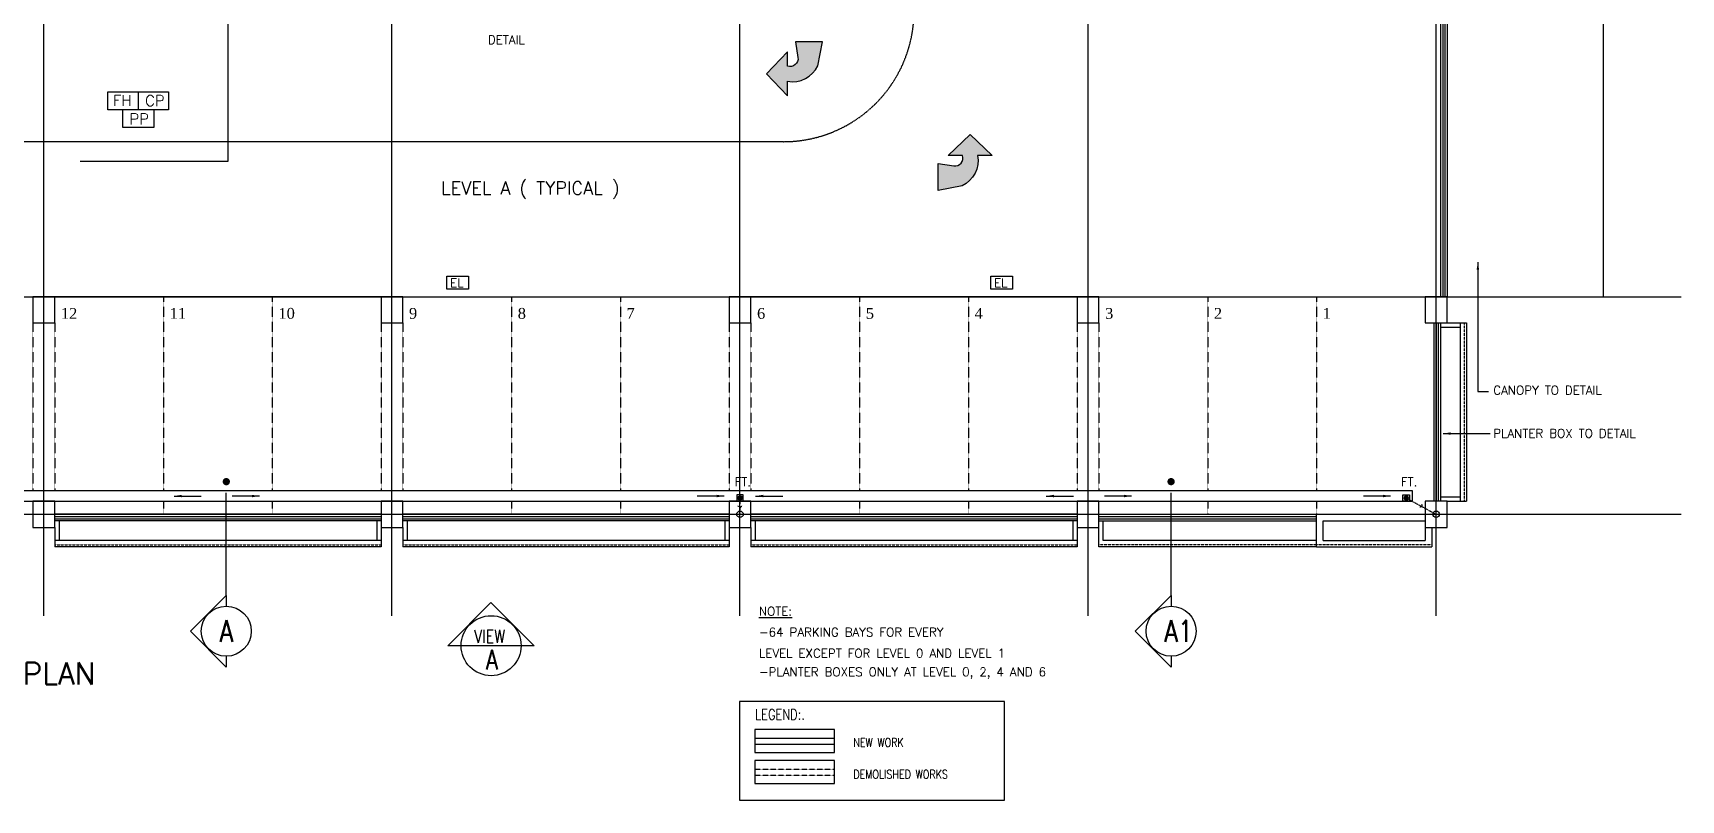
# Model space of a CAD drawing. Header units: millimetres. Extents: x -312260 to 194620, y -310600 to 21683.
# Drawn here: x -106208 to -68329, y -25790 to -8150 of the extents above; entities that cross this region are included whole.
import ezdxf
from ezdxf.enums import TextEntityAlignment as Align

# ---------------------------------------------------------------- set-up
doc = ezdxf.new("R2010")
doc.units = ezdxf.units.MM
doc.header["$LTSCALE"] = 5
doc.header["$MEASUREMENT"] = 0
for name, pattern in [('CENTER', [2, 1.25, -0.25, 0.25, -0.25]), ('DASHDOT', [1, 0.5, -0.25, 0, -0.25]), ('DASHDOT2', [0.5, 0.25, -0.125, 0, -0.125]), ('DASHED', [0.75, 0.5, -0.25]), ('DASHED2', [0.375, 0.25, -0.125]), ('DASHEDX2', [1.5, 1, -0.5]), ('HIDDEN2', [0.1875, 0.125, -0.0625])]:
    doc.linetypes.add(name, pattern=pattern)
for name, color, linetype in [('ARROW', 254, 'Continuous'), ('beam_p', 1, 'Continuous'), ('col', 7, 'Continuous'), ('CP NUMBERING', 1, 'Continuous'), ('DEMOLISHED- ASBUILT', 8, 'DASHED2'), ('DRAIN', 5, 'Continuous'), ('EL & K', 10, 'Continuous'), ('FIX', 5, 'Continuous'), ('GRID', 9, 'CENTER'), ('HORDING', 4, 'DASHDOT'), ('LEG-T', 7, 'Continuous'), ('LINE', 7, 'Continuous'), ('parap', 7, 'Continuous'), ('park L', 9, 'DASHEDX2'), ('RAIL', 1, 'Continuous'), ('RWDP', 1, 'Continuous'), ('SPEC', 7, 'Continuous'), ('T35', 2, 'Continuous'), ('TEXT', 7, 'Continuous'), ('wall', 2, 'Continuous')]:
    doc.layers.add(name, color=color, linetype=linetype)
doc.styles.add('CARPARK NO', font='TIMES.TTF', dxfattribs={"height": 200})
doc.styles.add('E', font='ROMANS.SHX', dxfattribs={"width": 0.9})
doc.styles.add('ROMANS', font='romans.shx', dxfattribs={"width": 0.9, "height": 450})
doc.styles.add('ROMS', font='romans.shx', dxfattribs={"width": 0.8, "height": 230})
doc.styles.add('S100', font='ROMANS.shx', dxfattribs={"height": 200})
doc.dimstyles.new('S100', dxfattribs={"dimscale": 0, "dimtxt": 150, "dimasz": 175, "dimexe": 150, "dimexo": 150, "dimgap": 150, "dimtad": 1, "dimdec": 0, "dimzin": 0, "dimdsep": 46, "dimtxsty": 'S100', "dimcen": 0, "dimdle": 100, "dimclrd": 5, "dimclre": 5, "dimclrt": 1, "dimaunit": 1, "dimadec": 0, "dimazin": 0, "dimtfac": 1, "dimtdec": 0, "dimtofl": 0, "dimtmove": 1, "dimatfit": 3, "dimfxl": 1, "dimtolj": 1, "dimtzin": 0, "dimarcsym": 0})

# ---------------------------------------------------------------- blocks, each defined once
blk = doc.blocks.new('FT')
at = {"layer": 'FIX', "color": 6, "linetype": 'Continuous'}
for p, q in [((-102916, 3485), (-102974, 3542)), ((-102947, 3489), (-102969, 3511)), ((-102897, 3492), (-102966, 3561)), ((-102883, 3505), (-102953, 3575)), ((-102875, 3524), (-102934, 3583)), ((-102878, 3553), (-102905, 3580))]:
    blk.add_line(p, q, dxfattribs=at)
blk.add_lwpolyline([(-102849, 3609), (-102999, 3609), (-102999, 3459), (-102849, 3459)], close=True, dxfattribs=at)
blk.add_circle((-102924, 3534), 50, dxfattribs=at)

msp = doc.modelspace()

# ---------------------------------------------------------------- hatches: boundary and pattern name
at = {"layer": 'ARROW', "linetype": 'Continuous'}
for points in [[(-88863.9, -8911.4), (-88863.9, -8584.5), (-89348.7, -9088.9), (-88863.9, -9593.3), (-88863.9, -9261.7, 0.3415961), (-88168.7, -8902.6), (-88057.8, -8356.3), (-88680.3, -8356.3), (-88626.2, -8711.1, -0.5725495)], [(-85045.9, -11204.5), (-85400.8, -11150.3), (-85400.8, -11772.9), (-84854.5, -11661.9, 0.3415961), (-84495.4, -10966.7), (-84163.8, -10966.7), (-84668.2, -10482), (-85172.6, -10966.7), (-84845.6, -10966.7, -0.5725495)]]:
    msp.add_hatch(color=256, dxfattribs=at).paths.add_polyline_path(points)

# ---------------------------------------------------------------- linework, layer by layer
for p, q in [((-103787.5, -9506.1), (-103787.5, -9916.7)), ((-103431.2, -9916.7), (-103431.2, -10327.3)), ((-94988.2, -22239.9), (-96368.2, -22239.9))]:
    msp.add_line(p, q)
at = {"color": 3}
for p, q in [((-101764.1, -21085.1), (-101764.1, -18724.9)), ((-80050, -21085.1), (-80050, -18724.9)), ((-101764.1, -21085.1), (-102588.6, -21909.7)), ((-101764.1, -21085.1), (-101764.1, -21332.1)), ((-80050, -21085.1), (-80874.6, -21909.7)), ((-80050, -21085.1), (-80050, -21332.1)), ((-101764.1, -22734.2), (-102588.6, -21909.7)), ((-80050, -22734.2), (-80874.6, -21909.7)), ((-101764.1, -22482.1), (-101764.1, -22734.2)), ((-80050, -22482.1), (-80050, -22734.2))]:
    msp.add_line(p, q, dxfattribs=at)
msp.add_lwpolyline([(-98507.6, -2933.3), (-101726.7, -2933.3), (-101726.7, -11103.6), (-105122.7, -11103.6)], dxfattribs=at)
at = {"color": 3, "const_width": 83.6}
for points in [[(-101805.9, -18467.9, 1), (-101722.3, -18467.9, 1)], [(-80091.8, -18467.9, 1), (-80008.2, -18467.9, 1)]]:
    msp.add_lwpolyline(points, format="xyb", close=True, dxfattribs=at)
at = {"color": 3}
for centre, radius in [((-101764.1, -21907.1), 575), ((-95678.2, -22239.9), 690), ((-80050, -21907.1), 575)]:
    msp.add_circle(centre, radius, dxfattribs=at)
at = {"layer": 'ARROW', "linetype": 'Continuous', "flags": 128}
for points in [[(-88863.9, -9261.7, 0.3415961), (-88168.7, -8902.6), (-88057.8, -8356.3), (-88680.3, -8356.3), (-88626.2, -8711.1, -0.5725495), (-88863.9, -8911.4), (-88863.9, -8584.5), (-89348.7, -9088.9), (-88863.9, -9593.3), (-88863.9, -9261.7)], [(-84495.4, -10966.7, -0.3415961), (-84854.5, -11661.9), (-85400.8, -11772.9), (-85400.8, -11150.3), (-85045.9, -11204.5, 0.5725495), (-84845.6, -10966.7), (-85172.6, -10966.7), (-84668.2, -10482), (-84163.8, -10966.7), (-84495.4, -10966.7)]]:
    msp.add_lwpolyline(points, format="xyb", dxfattribs=at)
at = {"layer": 'beam_p', "ltscale": 2}
for p, q in [((-73857.7, -14919.3), (-73407.7, -14919.3)), ((-73707.7, -14819.3), (-73257.7, -14819.3)), ((-73407.7, -14819.3), (-73407.7, -18919.3)), ((-73257.7, -14819.3), (-73257.7, -18919.3)), ((-73857.7, -18819.3), (-73407.7, -18819.3)), ((-73707.7, -18919.3), (-73257.7, -18919.3)), ((-105707.7, -19519.3), (-105707.7, -19969.3)), ((-105607.7, -19369.3), (-105607.7, -19819.3)), ((-98307.7, -19369.3), (-98307.7, -19819.3)), ((-98207.7, -19519.3), (-98207.7, -19969.3)), ((-97707.7, -19519.3), (-97707.7, -19969.3)), ((-97607.7, -19369.3), (-97607.7, -19819.3)), ((-90307.7, -19369.3), (-90307.7, -19819.3)), ((-90207.7, -19519.3), (-90207.7, -19969.3)), ((-89707.7, -19519.3), (-89707.7, -19969.3)), ((-89607.7, -19369.3), (-89607.7, -19819.3)), ((-82307.7, -19369.3), (-82307.7, -19819.3)), ((-82207.7, -19519.3), (-82207.7, -19969.3)), ((-76557.7, -19819.3), (-76557.7, -19369.3)), ((-76557.7, -19369.3), (-74207.7, -19369.3)), ((-74207.7, -19369.3), (-74207.7, -19819.3)), ((-98207.7, -19819.3), (-105707.7, -19819.3)), ((-98207.7, -19969.3), (-105707.7, -19969.3)), ((-90207.7, -19819.3), (-97707.7, -19819.3)), ((-90207.7, -19969.3), (-97707.7, -19969.3)), ((-82207.7, -19819.3), (-89707.7, -19819.3)), ((-82207.7, -19969.3), (-89707.7, -19969.3)), ((-76557.7, -19819.3), (-74207.7, -19819.3))]:
    msp.add_line(p, q, dxfattribs=at)
at = {"layer": 'beam_p', "color": 5, "linetype": 'HIDDEN2', "ltscale": 2}
for p, q in [((-73307.7, -18919.3), (-73307.7, -14819.3)), ((-105707.7, -19919.3), (-98207.7, -19919.3)), ((-97707.7, -19919.3), (-90207.7, -19919.3)), ((-89707.7, -19919.3), (-82207.7, -19919.3)), ((-74057.7, -19919.3), (-76707.7, -19919.3))]:
    msp.add_line(p, q, dxfattribs=at)
at = {"layer": 'beam_p', "color": 7, "ltscale": 2}
for p, q in [((-76707.7, -19969.3), (-76707.7, -19219.3)), ((-74057.7, -19519.3), (-74057.7, -19969.3)), ((-76707.7, -19969.3), (-74057.7, -19969.3))]:
    msp.add_line(p, q, dxfattribs=at)
at = {"layer": 'beam_p', "color": 5, "linetype": 'HIDDEN2', "ltscale": 2}
msp.add_lwpolyline([(-76707.7, -19919.3), (-81707.7, -19919.3), (-81707.7, -19519.3)], dxfattribs=at)
at = {"layer": 'beam_p', "ltscale": 2}
for points in [[(-76707.7, -19963.7), (-81707.7, -19963.7), (-81707.7, -19519.3)], [(-76707.7, -19819.3), (-81607.7, -19819.3), (-81607.7, -19369.3)]]:
    msp.add_lwpolyline(points, dxfattribs=at)
at = {"layer": 'col', "color": 3}
for points in [[(-105707.7, -14219.3), (-106207.7, -14219.3), (-106207.7, -14819.3), (-105707.7, -14819.3)], [(-97707.7, -14219.3), (-98207.7, -14219.3), (-98207.7, -14819.3), (-97707.7, -14819.3)], [(-89707.7, -14219.3), (-90207.7, -14219.3), (-90207.7, -14819.3), (-89707.7, -14819.3)], [(-81707.7, -14219.3), (-82207.7, -14219.3), (-82207.7, -14819.3), (-81707.7, -14819.3)], [(-73707.7, -14219.3), (-74207.7, -14219.3), (-74207.7, -14819.3), (-73707.7, -14819.3)], [(-105707.7, -18919.3), (-106207.7, -18919.3), (-106207.7, -19519.3), (-105707.7, -19519.3)], [(-97707.7, -18919.3), (-98207.7, -18919.3), (-98207.7, -19519.3), (-97707.7, -19519.3)], [(-89707.7, -18919.3), (-90207.7, -18919.3), (-90207.7, -19519.3), (-89707.7, -19519.3)], [(-81707.7, -18919.3), (-82207.7, -18919.3), (-82207.7, -19519.3), (-81707.7, -19519.3)], [(-73707.7, -18919.3), (-74207.7, -18919.3), (-74207.7, -19519.3), (-73707.7, -19519.3)]]:
    msp.add_lwpolyline(points, close=True, dxfattribs=at)
at = {"layer": 'DEMOLISHED- ASBUILT', "color": 7, "linetype": 'Continuous'}
for p, q in [((-89616.5, -24367.9), (-87787.5, -24367.9)), ((-89616.5, -24502.9), (-87787.5, -24502.9))]:
    msp.add_line(p, q, dxfattribs=at)
at = {"layer": 'DEMOLISHED- ASBUILT', "color": 7, "linetype": 'DASHED'}
for p, q in [((-89616.5, -25081.9), (-87787.5, -25081.9)), ((-89616.5, -25216.9), (-87787.5, -25216.9))]:
    msp.add_line(p, q, dxfattribs=at)
at = {"layer": 'DEMOLISHED- ASBUILT', "color": 1, "linetype": 'Continuous'}
for points in [[(-89616.5, -24697.9), (-87787.5, -24697.9), (-87787.5, -24169.6), (-89616.5, -24169.6)], [(-89616.5, -25411.9), (-87787.5, -25411.9), (-87787.5, -24883.6), (-89616.5, -24883.6)]]:
    msp.add_lwpolyline(points, close=True, dxfattribs=at)
at = {"layer": 'DRAIN'}
for p, q in [((-129407.7, -18669.3), (-74507.7, -18669.3)), ((-129407.7, -18919.3), (-74507.7, -18919.3)), ((-74507.7, -18669.3), (-74507.7, -18919.3))]:
    msp.add_line(p, q, dxfattribs=at)
at = {"layer": 'EL & K', "color": 10}
for points in [[(-96695.4, -13742), (-96195.4, -13742), (-96195.4, -14042), (-96695.4, -14042)], [(-84195.4, -13742), (-83695.4, -13742), (-83695.4, -14042), (-84195.4, -14042)]]:
    msp.add_lwpolyline(points, close=True, dxfattribs=at)
at = {"layer": 'GRID', "linetype": 'CENTER', "ltscale": 2}
for p, q in [((-73957.7, -21553.2), (-73957.7, 20308)), ((-105957.7, -21553.2), (-105957.7, 14830.7)), ((-97957.7, -21553.2), (-97957.7, 14830.7)), ((-89957.7, -21553.2), (-89957.7, 14830.7)), ((-81957.7, -21553.2), (-81957.7, 14830.7)), ((-137519.2, -14219.3), (-68329.3, -14219.3)), ((-137519.2, -19219.3), (-68329.3, -19219.3))]:
    msp.add_line(p, q, dxfattribs=at)
at = {"layer": 'HORDING', "color": 5, "linetype": 'Continuous'}
msp.add_lwpolyline([(-89968.1, -25790), (-83875.9, -25790), (-83875.9, -23523.7), (-89968.1, -23523.7)], close=True, dxfattribs=at)
at = {"layer": 'LEG-T'}
for p, q in [((-104484.6, -9506.1), (-103090.3, -9506.1)), ((-104484.6, -9916.7), (-104484.6, -9506.1)), ((-103090.3, -9506.1), (-103090.3, -9916.7)), ((-103090.3, -9916.7), (-104484.6, -9916.7)), ((-104143.7, -10327.3), (-104143.7, -9916.7)), ((-103431.2, -10327.3), (-104143.7, -10327.3))]:
    msp.add_line(p, q, dxfattribs=at)
at = {"layer": 'LINE', "color": 1, "ltscale": 2}
for p, q in [((-70107.7, -14219.3), (-70107.7, -7219.3)), ((-73707.7, -14219.3), (-70107.7, -14219.3))]:
    msp.add_line(p, q, dxfattribs=at)
at = {"layer": 'parap', "color": 0, "ltscale": 2}
for p, q in [((-73857.7, -7219.3), (-73857.7, -14219.3)), ((-73707.7, -7219.3), (-73707.7, -14219.3)), ((-74007.7, -14819.3), (-74007.7, -18919.3)), ((-73857.7, -14819.3), (-73857.7, -18919.3)), ((-98207.7, -19219.3), (-105707.7, -19219.3)), ((-98207.7, -19219.3), (-105707.7, -19219.3)), ((-90207.7, -19219.3), (-97707.7, -19219.3)), ((-82207.7, -19219.3), (-89707.7, -19219.3)), ((-81707.7, -19219.3), (-74207.7, -19219.3)), ((-98207.7, -19369.3), (-105707.7, -19369.3)), ((-98207.7, -19369.3), (-105707.7, -19369.3)), ((-90207.7, -19369.3), (-97707.7, -19369.3)), ((-82207.7, -19369.3), (-89707.7, -19369.3)), ((-81707.7, -19369.3), (-76707.7, -19369.3))]:
    msp.add_line(p, q, dxfattribs=at)
at = {"layer": 'park L', "color": 8, "ltscale": 2}
for p, q in [((-98207.7, -14219.3), (-105707.7, -14219.3)), ((-97707.7, -14219.3), (-90207.7, -14219.3)), ((-82207.7, -14219.3), (-89707.7, -14219.3)), ((-81707.7, -14219.3), (-74207.7, -14219.3))]:
    msp.add_line(p, q, dxfattribs=at)
at = {"layer": 'park L'}
for p, q in [((-103207.7, -14219.3), (-103207.7, -18669.3)), ((-100707.7, -14219.3), (-100707.7, -18669.3)), ((-95207.7, -14219.3), (-95207.7, -18669.3)), ((-92707.7, -14219.3), (-92707.7, -18669.3)), ((-87207.7, -14219.3), (-87207.7, -18669.3)), ((-84707.7, -14219.3), (-84707.7, -18669.3)), ((-79207.7, -14219.3), (-79207.7, -18669.3)), ((-76707.7, -14219.3), (-76707.7, -18669.3)), ((-106207.7, -14819.3), (-106207.7, -18669.3)), ((-105707.7, -14819.3), (-105707.7, -18669.3)), ((-98207.7, -14819.3), (-98207.7, -18669.3)), ((-97707.7, -14819.3), (-97707.7, -18669.3)), ((-90207.7, -14819.3), (-90207.7, -18669.3)), ((-89707.7, -14819.3), (-89707.7, -18669.3)), ((-82207.7, -14819.3), (-82207.7, -18669.3)), ((-81707.7, -14819.3), (-81707.7, -18669.3)), ((-103207.7, -18919.3), (-103207.7, -19219.3)), ((-100707.7, -18919.3), (-100707.7, -19219.3)), ((-95207.7, -18919.3), (-95207.7, -19219.3)), ((-92707.7, -18919.3), (-92707.7, -19219.3)), ((-87207.7, -18919.3), (-87207.7, -19219.3)), ((-84707.7, -18919.3), (-84707.7, -19219.3)), ((-79207.7, -18919.3), (-79207.7, -19219.3)), ((-76707.7, -18919.3), (-76707.7, -19219.3))]:
    msp.add_line(p, q, dxfattribs=at)
at = {"layer": 'RAIL', "color": 5, "ltscale": 1000}
for p, q in [((-73807.7, -7219.3), (-73807.7, -14219.3)), ((-73757.7, -7219.3), (-73757.7, -14219.3)), ((-73957.7, -14819.3), (-73957.7, -18919.3)), ((-73907.7, -14819.3), (-73907.7, -18919.3)), ((-105707.7, -19269.3), (-98207.7, -19269.3)), ((-97707.7, -19269.3), (-90207.7, -19269.3)), ((-89707.7, -19269.3), (-82207.7, -19269.3)), ((-81707.7, -19269.3), (-76707.7, -19269.3)), ((-105707.7, -19319.3), (-98207.7, -19319.3)), ((-97707.7, -19319.3), (-90207.7, -19319.3)), ((-89707.7, -19319.3), (-82207.7, -19319.3)), ((-81707.7, -19319.3), (-76707.7, -19319.3))]:
    msp.add_line(p, q, dxfattribs=at)
at = {"layer": 'RWDP', "color": 2, "linetype": 'DASHDOT2'}
for points in [[(-89957.7, -18844.3), (-89957.7, -19219.3)], [(-74645.4, -18844.3), (-73957.7, -19219.3)], [(-90010.4, -19022.6), (-89957.7, -19072.7), (-89910.1, -19025.9)], [(-74291.1, -18991.9), (-74283.3, -19041.7), (-74329.9, -19054.9)]]:
    msp.add_lwpolyline(points, dxfattribs=at)
at = {"layer": 'RWDP'}
for centre in [(-89957.7, -19219.3), (-73957.7, -19219.3)]:
    msp.add_circle(centre, 75, dxfattribs=at)
at = {"layer": 'T35', "color": 3}
for p, q in [((-96670.8, -22239.9), (-95681.3, -21250.4)), ((-94691.8, -22239.9), (-95681.3, -21250.4)), ((-96368.2, -22239.9), (-96670.8, -22239.9)), ((-94691.8, -22239.9), (-94988.2, -22239.9))]:
    msp.add_line(p, q, dxfattribs=at)
at = {"layer": 'wall', "linetype": 'DASHEDX2', "ltscale": 3}
msp.add_lwpolyline([(-85957.7, -7219.3), (-85957.7, -7650.1, -0.4142136), (-88957.7, -10650.1), (-114957.7, -10650.1, -0.4142136), (-117957.7, -7650.1), (-117957.7, -6619.3)], format="xyb", dxfattribs=at)

# ---------------------------------------------------------------- block references
at = {"layer": 'wall'}
msp.add_blockref('FT', (12966.5, -22378.2), dxfattribs=at)
at = {"layer": 'wall', "xscale": -1}
msp.add_blockref('FT', (-177569.6, -22378.2), dxfattribs=at)

# ---------------------------------------------------------------- texts
at = {"color": 3, "style": 'S100'}
msp.add_text('LEVEL A ( TYPICAL )', height=300, rotation=0, dxfattribs=at).set_placement((-96828.1, -11867.6))
at = {"color": 1, "style": 'S100'}
for p in [(-90079.7, -18572.8), (-74767.3, -18572.8)]:
    msp.add_text('FT.', height=200, rotation=0, dxfattribs=at).set_placement(p)
at = {"layer": 'CP NUMBERING', "style": 'CARPARK NO'}
for s, p in [('12', (-105566.1, -14723.9)), ('11', (-103066.1, -14723.9)), ('10', (-100566.1, -14723.9)), ('9', (-97566.1, -14723.9)), ('8', (-95066.1, -14723.9)), ('7', (-92566.1, -14723.9)), ('6', (-89566.1, -14723.9)), ('5', (-87066.1, -14723.9)), ('4', (-84566.1, -14723.9)), ('3', (-81566.1, -14723.9)), ('2', (-79066.1, -14723.9)), ('1', (-76566.1, -14723.9))]:
    msp.add_text(s, height=250, dxfattribs=at).set_placement(p)
at = {"layer": 'EL & K', "color": 10, "style": 'ROMS'}
for p in [(-96619.5, -13999.3), (-84119.5, -13999.3)]:
    msp.add_text('EL', height=200, dxfattribs=at).set_placement(p)
at = {"layer": 'HORDING', "color": 3, "linetype": 'Continuous', "style": 'ROMANS', "width": 0.8}
msp.add_text('LEGEND:.', height=240, dxfattribs=at).set_placement((-89610.9, -23942.8))
at = {"layer": 'LEG-T', "color": 2, "ltscale": 10, "style": 'S100'}
for s, p in [('FH', (-104152.6, -9702.7, 1943.7)), ('CP', (-103405.8, -9708.4, 1943.7)), ('PP', (-103766, -10130.3, 1943.7))]:
    msp.add_text(s, height=250, dxfattribs=at).set_placement(p, align=Align.MIDDLE)
at = {"layer": 'LINE', "color": 7, "style": 'ROMANS', "width": 0.8}
for s, p in [('NEW WORK', (-87353.2, -24565.8)), ('DEMOLISHED WORKS', (-87353.2, -25297.7))]:
    msp.add_text(s, height=200, dxfattribs=at).set_placement(p)
at = {"layer": 'SPEC', "style": 'S100'}
for s, p in [('DETAIL', (-95751.2, -8405.7)), ('CANOPY TO DETAIL', (-72644.6, -16465.9)), ('PLANTER BOX TO DETAIL', (-72644.6, -17458.1))]:
    msp.add_text(s, height=200, dxfattribs=at).set_placement(p)
at = {"layer": 'TEXT', "style": 'S100'}
for s, p in [('%%UNOTE:', (-89522.7, -21549.1)), ('-64 PARKING BAYS FOR EVERY', (-89522.7, -22029.7)), ('LEVEL EXCEPT FOR LEVEL 0 AND LEVEL 1', (-89522.7, -22514.7)), ('-PLANTER BOXES ONLY AT LEVEL 0, 2, 4 AND 6', (-89522.7, -22943.3))]:
    msp.add_text(s, height=200, rotation=0, dxfattribs=at).set_placement(p)
at = {"layer": 'TEXT', "color": 4, "style": 'E', "width": 0.8}
for s, p in [('A', (-101914.6, -22154.1)), ('A1', (-80200.6, -22154.1))]:
    msp.add_text(s, height=500, dxfattribs=at).set_placement(p)
at = {"layer": 'TEXT', "color": 2, "style": 'E', "width": 0.8}
for s, height, p in [('VIEW', 300, (-96070.7, -22172.7)), ('A', 450, (-95801.3, -22786.1))]:
    msp.add_text(s, height=height, dxfattribs=at).set_placement(p)
at = {"layer": 'TEXT', "color": 3, "style": 'S100'}
msp.add_text('TYPICAL LEVEL FLOOR PLAN', height=500, dxfattribs=at).set_placement((-114093.4, -23130))

# ---------------------------------------------------------------- leaders
at = {"layer": 'LINE', "color": 8}
msp.add_leader([(-72998.9, -13418), (-72998.9, -16394.4), (-72750.8, -16394.4)], dimstyle='S100', override={"dimscale": 1, "dimtad": 0}, dxfattribs=at)
at = {"layer": 'RWDP'}
for points in [[(-102961.7, -18799), (-102338, -18799)], [(-101002.1, -18799), (-101625.8, -18799)], [(-90317.9, -18799), (-90941.6, -18799)], [(-89597.6, -18799), (-88973.9, -18799)], [(-82917.8, -18799), (-82294, -18799)], [(-80958.1, -18799), (-81581.9, -18799)], [(-75005.5, -18799), (-75629.2, -18799)]]:
    msp.add_leader(points, dimstyle='S100', override={"dimscale": 1, "dimtad": 0}, dxfattribs=at)
at = {"layer": 'SPEC'}
msp.add_leader([(-73796.4, -17362.8), (-72716.7, -17362.8)], dimstyle='S100', override={"dimscale": 1}, dxfattribs=at)

doc.saveas('drawing.dxf')
